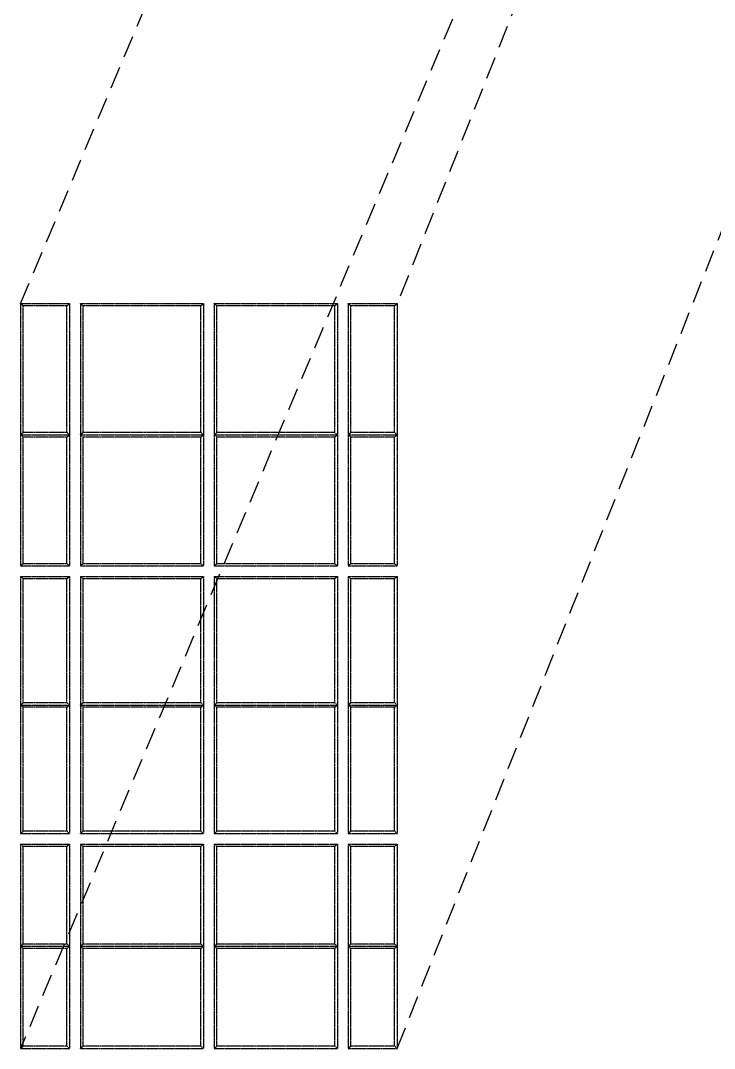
# Model space of a CAD drawing. Header units: millimetres. Extents: x 3774 to 718460, y -768339 to 192544.
# Drawn here: x 378181 to 385955, y -747852 to -736328 of the extents above; entities that cross this region are included whole.
import ezdxf

# ---------------------------------------------------------------- set-up
doc = ezdxf.new("R2010")
doc.units = ezdxf.units.MM
doc.linetypes.add('HIDDEN', pattern=[0.375, 0.25, -0.125])
doc.linetypes.add('TA_HL_001.00000', pattern=[6.5, 3.55, -2.95])
doc.layers.add('010 - ASPG_FRAMING_SUB_COLOR_3', color=7, linetype='Continuous')

# ---------------------------------------------------------------- blocks, each defined once
blk = doc.blocks.new('*U8187')
at = {"layer": '010 - ASPG_FRAMING_SUB_COLOR_3', "color": 7, "linetype": 'ByBlock'}
for points in [[(0, 0), (0, 550), (25, 520), (25, 30), (0, 0)], [(1145, 550), (0, 550), (25, 520), (1120, 520)], [(1145, 0), (1145, 550), (1120, 520), (1120, 30), (1145, 0)], [(25, 30), (1120, 30), (1145, 0), (0, 0), (25, 30)]]:
    blk.add_lwpolyline(points, close=True, dxfattribs=at)
blk = doc.blocks.new('*U8156')
at = {"layer": '010 - ASPG_FRAMING_SUB_COLOR_3', "color": 7, "linetype": 'ByBlock'}
for points in [[(0, 0), (0, 1380), (25, 1350), (25, 30), (0, 0)], [(1145, 1380), (0, 1380), (25, 1350), (1120, 1350)], [(1145, 0), (1145, 1380), (1120, 1350), (1120, 30), (1145, 0)], [(25, 30), (1120, 30), (1145, 0), (0, 0), (25, 30)]]:
    blk.add_lwpolyline(points, close=True, dxfattribs=at)
blk = doc.blocks.new('*U8186')
at = {"layer": '010 - ASPG_FRAMING_SUB_COLOR_3', "color": 7, "linetype": 'ByBlock'}
for points in [[(0, 0), (0, 550), (25, 520), (25, 30), (0, 0)], [(1440, 550), (0, 550), (25, 520), (1415, 520)], [(1440, 0), (1440, 550), (1415, 520), (1415, 30), (1440, 0)], [(25, 30), (1415, 30), (1440, 0), (0, 0), (25, 30)]]:
    blk.add_lwpolyline(points, close=True, dxfattribs=at)
blk = doc.blocks.new('*U8151')
at = {"layer": '010 - ASPG_FRAMING_SUB_COLOR_3', "color": 7, "linetype": 'ByBlock'}
for points in [[(0, 0), (0, 1380), (25, 1350), (25, 30), (0, 0)], [(1440, 1380), (0, 1380), (25, 1350), (1415, 1350)], [(1440, 0), (1440, 1380), (1415, 1350), (1415, 30), (1440, 0)], [(25, 30), (1415, 30), (1440, 0), (0, 0), (25, 30)]]:
    blk.add_lwpolyline(points, close=True, dxfattribs=at)
blk = doc.blocks.new('*U8185')
at = {"layer": '010 - ASPG_FRAMING_SUB_COLOR_3', "color": 7, "linetype": 'ByBlock'}
for points in [[(0, 0), (0, 550), (25, 520), (25, 30), (0, 0)], [(1470, 550), (0, 550), (25, 520), (1445, 520)], [(1470, 0), (1470, 550), (1445, 520), (1445, 30), (1470, 0)], [(25, 30), (1445, 30), (1470, 0), (0, 0), (25, 30)]]:
    blk.add_lwpolyline(points, close=True, dxfattribs=at)
blk = doc.blocks.new('*U8147')
at = {"layer": '010 - ASPG_FRAMING_SUB_COLOR_3', "color": 7, "linetype": 'ByBlock'}
for points in [[(0, 0), (0, 1380), (25, 1350), (25, 30), (0, 0)], [(1470, 1380), (0, 1380), (25, 1350), (1445, 1350)], [(1470, 0), (1470, 1380), (1445, 1350), (1445, 30), (1470, 0)], [(25, 30), (1445, 30), (1470, 0), (0, 0), (25, 30)]]:
    blk.add_lwpolyline(points, close=True, dxfattribs=at)

msp = doc.modelspace()

# ---------------------------------------------------------------- linework, layer by layer
at = {"layer": 'Defpoints', "color": 7, "linetype": 'HIDDEN', "ltscale": 1000}
for p, q in [((378180.541, -739502.489), (386646.105, -719316.64)), ((390407.768, -719316.64), (382400.541, -739502.489)), ((386646.105, -727666.64), (378180.541, -747852.489)), ((382400.541, -747852.489), (390407.768, -727666.64))]:
    msp.add_line(p, q, dxfattribs=at)

# ---------------------------------------------------------------- block references
at = {"color": 7, "linetype": 'TA_HL_001.00000', "xscale": -1, "rotation": 270.000000000119}
for name, p in [('*U8185', (378180.541, -740972.489)), ('*U8147', (378850.541, -740972.489)), ('*U8147', (380350.541, -740972.489)), ('*U8185', (381850.541, -740972.489)), ('*U8185', (378180.541, -742442.489)), ('*U8147', (378850.541, -742442.489)), ('*U8147', (380350.541, -742442.489)), ('*U8185', (381850.541, -742442.489)), ('*U8186', (378180.541, -744002.489)), ('*U8151', (378850.541, -744002.489)), ('*U8151', (380350.541, -744002.489)), ('*U8186', (381850.541, -744002.489)), ('*U8186', (378180.541, -745442.489)), ('*U8151', (378850.541, -745442.489)), ('*U8151', (380350.541, -745442.489)), ('*U8186', (381850.541, -745442.489)), ('*U8187', (378180.541, -746707.489)), ('*U8156', (378850.541, -746707.489)), ('*U8156', (380350.541, -746707.489)), ('*U8187', (381850.541, -746707.489)), ('*U8187', (378180.541, -747852.489)), ('*U8156', (378850.541, -747852.489)), ('*U8156', (380350.541, -747852.489)), ('*U8187', (381850.541, -747852.489))]:
    msp.add_blockref(name, p, dxfattribs=at)

doc.saveas('drawing.dxf')
